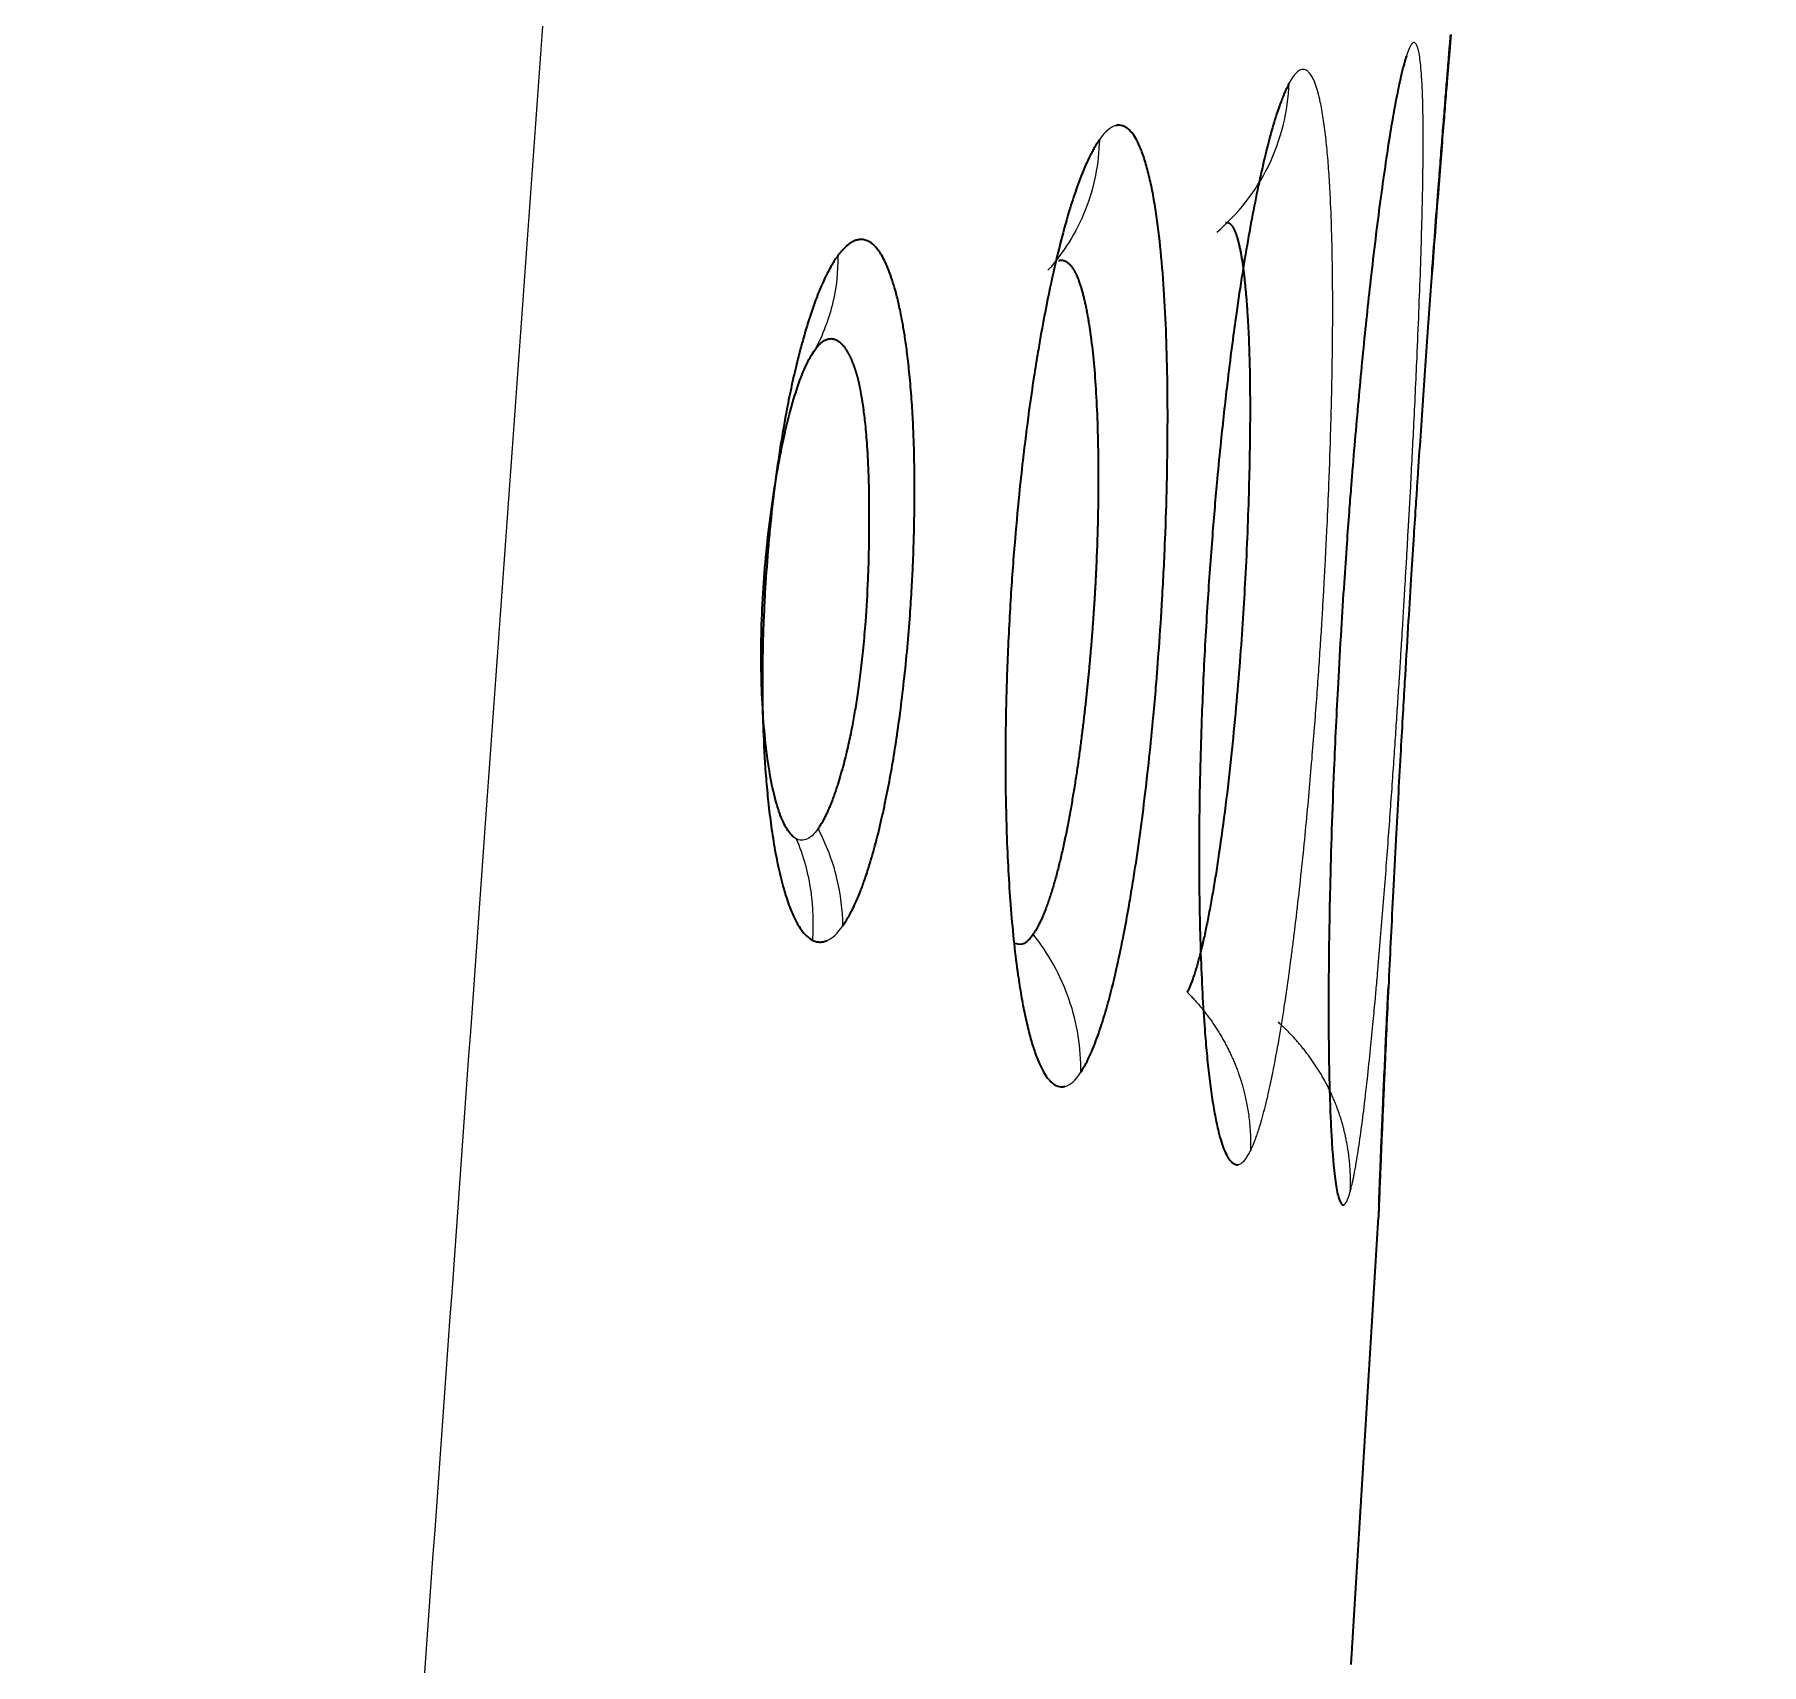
# Model space of a CAD drawing. Header units: inches. Extents: x -1096 to 3103, y -191 to 3207.
# Drawn here: x -28.622 to -24.657, y 1561.396 to 1565.139 of the extents above; entities that cross this region are included whole.
import ezdxf

# ---------------------------------------------------------------- set-up
doc = ezdxf.new("R2010")
doc.units = ezdxf.units.IN

msp = doc.modelspace()

# ---------------------------------------------------------------- linework, layer by layer
at = {"lineweight": 35}
for p, q in [((-25.3702, 1565.1391), (-25.3726, 1565.1097)), ((-25.5989, 1561.3961), (-25.5361, 1562.4231))]:
    msp.add_line(p, q, dxfattribs=at)
at = {"lineweight": 13}
for points, knots in [([(-24.657, 1604.0575), (-24.6612, 1604.0019), (-24.6697, 1603.8898), (-24.6825, 1603.7202), (-24.6954, 1603.5479), (-24.7085, 1603.373), (-24.7217, 1603.1954), (-24.7351, 1603.0151), (-24.7487, 1602.8322), (-24.7624, 1602.6465), (-24.7762, 1602.4583), (-24.8033, 1602.0882), (-24.8495, 1601.4522), (-24.9046, 1600.6884), (-24.9558, 1599.9769), (-24.9972, 1599.4027), (-25.0386, 1598.8284), (-25.08, 1598.2541), (-25.1215, 1597.6798), (-25.2023, 1596.5586), (-25.3127, 1595.03), (-25.4425, 1593.2333), (-25.5422, 1591.8545), (-25.6116, 1590.8938), (-25.6605, 1590.2177), (-25.6991, 1589.6825), (-25.7378, 1589.1445), (-25.7775, 1588.5933), (-25.8181, 1588.029), (-25.8596, 1587.4515), (-25.9021, 1586.8608), (-25.9455, 1586.257), (-25.9898, 1585.64), (-26.035, 1585.0098), (-26.0812, 1584.3665), (-26.1283, 1583.71), (-26.1763, 1583.0403), (-26.2252, 1582.3575), (-26.2751, 1581.6615), (-26.3258, 1580.9523), (-26.3776, 1580.23), (-26.4302, 1579.4945), (-26.4838, 1578.7459), (-26.5383, 1577.9841), (-26.5937, 1577.2091), (-26.7064, 1575.6334), (-26.878, 1573.2344), (-27.1101, 1569.9896), (-27.348, 1566.6641), (-27.5918, 1563.2577), (-27.8414, 1559.7706), (-28.0968, 1556.2027), (-28.3581, 1552.554), (-28.6288, 1548.7766), (-28.9068, 1544.8982), (-29.1902, 1540.9465), (-29.4735, 1536.9971), (-29.7568, 1533.05), (-30.0401, 1529.1052), (-30.3233, 1525.1627), (-30.6065, 1521.2225), (-30.8896, 1517.2847), (-31.1726, 1513.3491), (-31.4555, 1509.4158), (-31.7384, 1505.4849), (-32.0211, 1501.5563), (-32.3037, 1497.6299), (-32.4922, 1495.0131), (-32.5863, 1493.7051)], [0, 0, 0, 0, 0.001515, 0.003053, 0.004616, 0.006203, 0.007814, 0.009449, 0.011108, 0.012791, 0.014499, 0.01623, 0.022857, 0.031796, 0.037001, 0.042205, 0.047411, 0.052616, 0.057822, 0.063029, 0.083104, 0.099391, 0.111888, 0.120596, 0.125515, 0.130273, 0.135149, 0.140145, 0.14526, 0.150494, 0.155847, 0.16132, 0.166912, 0.172623, 0.178453, 0.184403, 0.190472, 0.19666, 0.202967, 0.209394, 0.21594, 0.222605, 0.229389, 0.236293, 0.243316, 0.250458, 0.27913, 0.308534, 0.338669, 0.369537, 0.401135, 0.433466, 0.466528, 0.500322, 0.536151, 0.571959, 0.607745, 0.64351, 0.679254, 0.714977, 0.750679, 0.78636, 0.822019, 0.857658, 0.893275, 0.928871, 0.964446, 1, 1, 1, 1]), ([(-25.601, 1562.4822), (-25.6006, 1562.4836), (-25.5998, 1562.4867), (-25.5985, 1562.4921), (-25.5969, 1562.4987), (-25.5951, 1562.5066), (-25.5931, 1562.5161), (-25.5909, 1562.5274), (-25.5885, 1562.5407), (-25.5841, 1562.5663), (-25.578, 1562.6065), (-25.5699, 1562.6685), (-25.5621, 1562.7359), (-25.5548, 1562.8058), (-25.5486, 1562.8682), (-25.5438, 1562.9202), (-25.5403, 1562.9597), (-25.538, 1562.9852), (-25.5349, 1563.0213), (-25.5305, 1563.073), (-25.5246, 1563.1464), (-25.519, 1563.2186), (-25.5137, 1563.2891), (-25.5087, 1563.3573), (-25.5041, 1563.4227), (-25.4998, 1563.4852), (-25.4958, 1563.5443), (-25.4921, 1563.5999), (-25.4887, 1563.6519), (-25.4857, 1563.7001), (-25.4829, 1563.7445), (-25.4804, 1563.7849), (-25.4782, 1563.8213), (-25.4763, 1563.8537), (-25.4746, 1563.8821), (-25.4732, 1563.9066), (-25.471, 1563.9448), (-25.4673, 1564.0096), (-25.4616, 1564.113), (-25.4546, 1564.248), (-25.4483, 1564.3817), (-25.4433, 1564.5024), (-25.4395, 1564.6023), (-25.4366, 1564.6974), (-25.4348, 1564.777), (-25.4338, 1564.8432), (-25.4335, 1564.8982), (-25.4338, 1564.9497), (-25.4348, 1564.9965), (-25.4365, 1565.0339), (-25.4386, 1565.0627), (-25.4409, 1565.084), (-25.4436, 1565.0998), (-25.4464, 1565.1103), (-25.4491, 1565.1164), (-25.4514, 1565.1195), (-25.4534, 1565.1208), (-25.4545, 1565.1209), (-25.455, 1565.121)], [0, 0, 0, 0, 0.004872, 0.010579, 0.017122, 0.024499, 0.03271, 0.041755, 0.051631, 0.062336, 0.094597, 0.12323, 0.155284, 0.182579, 0.205128, 0.222917, 0.235918, 0.244119, 0.247515, 0.270238, 0.291929, 0.312578, 0.332172, 0.350704, 0.368185, 0.384628, 0.400043, 0.414437, 0.42781, 0.440165, 0.451502, 0.461823, 0.471127, 0.479417, 0.486691, 0.492953, 0.4982, 0.516118, 0.543024, 0.578966, 0.624011, 0.654396, 0.685503, 0.717305, 0.749775, 0.772781, 0.796809, 0.821872, 0.847992, 0.875186, 0.895515, 0.916054, 0.936799, 0.954886, 0.970252, 0.982896, 0.992814, 1, 1, 1, 1]), ([(-25.9074, 1564.6855), (-25.8593, 1564.7262), (-25.7755, 1564.8316), (-25.7437, 1564.9629), (-25.7413, 1565.0272)], [0, 0, 0, 0, 0.495711, 1, 1, 1, 1]), ([(-25.83, 1562.5757), (-25.8292, 1562.5774), (-25.8275, 1562.581), (-25.8247, 1562.5873), (-25.8215, 1562.5952), (-25.8178, 1562.6049), (-25.8136, 1562.6167), (-25.809, 1562.6309), (-25.8013, 1562.6568), (-25.7911, 1562.6963), (-25.7778, 1562.7582), (-25.765, 1562.8274), (-25.7531, 1562.9009), (-25.7438, 1562.9646), (-25.737, 1563.0149), (-25.7326, 1563.0494), (-25.727, 1563.0939), (-25.7199, 1563.1542), (-25.7109, 1563.2373), (-25.7027, 1563.3188), (-25.6954, 1563.3976), (-25.6889, 1563.4731), (-25.6831, 1563.5448), (-25.678, 1563.6122), (-25.6735, 1563.6751), (-25.6696, 1563.7331), (-25.6662, 1563.7862), (-25.6633, 1563.8342), (-25.6609, 1563.8771), (-25.6589, 1563.9149), (-25.6566, 1563.9588), (-25.6535, 1564.0223), (-25.6494, 1564.1182), (-25.645, 1564.2466), (-25.6422, 1564.3736), (-25.6411, 1564.4877), (-25.6414, 1564.5809), (-25.6429, 1564.6699), (-25.6455, 1564.7444), (-25.6488, 1564.8062), (-25.6525, 1564.8573), (-25.6572, 1564.9049), (-25.6629, 1564.948), (-25.669, 1564.9822), (-25.6753, 1565.0083), (-25.6815, 1565.0276), (-25.688, 1565.0417), (-25.6942, 1565.0508), (-25.6997, 1565.0559), (-25.7044, 1565.0584), (-25.7082, 1565.0591), (-25.7105, 1565.0591), (-25.7114, 1565.059)], [0, 0, 0, 0, 0.005677, 0.012431, 0.020264, 0.029172, 0.039157, 0.050215, 0.062343, 0.094666, 0.123243, 0.158827, 0.188477, 0.212202, 0.229972, 0.241753, 0.247536, 0.274585, 0.300234, 0.324459, 0.347244, 0.368595, 0.388537, 0.407085, 0.424248, 0.440028, 0.454426, 0.467443, 0.479082, 0.489344, 0.498229, 0.51496, 0.541471, 0.577807, 0.624039, 0.654254, 0.685303, 0.717162, 0.749801, 0.772926, 0.797012, 0.822074, 0.848133, 0.875207, 0.895532, 0.916068, 0.936809, 0.954801, 0.970119, 0.982761, 0.992723, 1, 1, 1, 1]), ([(-26.177, 1564.8976), (-26.1781, 1564.843), (-26.1998, 1564.7321), (-26.2595, 1564.6372), (-26.2954, 1564.5976)], [0, 0, 0, 0, 0.501379, 1, 1, 1, 1]), ([(-26.7774, 1564.631), (-26.777, 1564.5952), (-26.7851, 1564.5192), (-26.812, 1564.4485), (-26.8305, 1564.4146)], [0, 0, 0, 0, 0.475306, 1, 1, 1, 1]), ([(-26.8228, 1563.3156), (-26.8321, 1563.3021), (-26.8414, 1563.2939), (-26.8598, 1563.2871), (-26.8688, 1563.2887), (-26.8774, 1563.2952)], [0, 0, 0, 0, 0.5, 0.5, 1, 1, 1, 1]), ([(-26.8353, 1563.0589), (-26.8323, 1563.0962), (-26.8347, 1563.1765), (-26.8562, 1563.2538), (-26.8721, 1563.2916)], [0, 0, 0, 0, 0.47368, 1, 1, 1, 1]), ([(-26.7658, 1563.0924), (-26.7661, 1563.1284), (-26.7756, 1563.2054), (-26.8038, 1563.2794), (-26.8228, 1563.3156)], [0, 0, 0, 0, 0.477106, 1, 1, 1, 1]), ([(-26.2197, 1562.7559), (-26.2187, 1562.811), (-26.2276, 1562.8683), (-26.2652, 1562.9772), (-26.2939, 1563.0286), (-26.3291, 1563.0729)], [0, 0, 0, 0, 0.5, 0.5, 1, 1, 1, 1]), ([(-25.9753, 1562.94), (-25.9727, 1562.9374), (-25.9675, 1562.9322), (-25.96, 1562.924), (-25.9526, 1562.9157), (-25.9454, 1562.9072), (-25.9383, 1562.8986), (-25.9314, 1562.8897), (-25.9247, 1562.8807), (-25.9182, 1562.8715), (-25.9118, 1562.8621), (-25.9057, 1562.8526), (-25.8998, 1562.843), (-25.894, 1562.8332), (-25.8885, 1562.8233), (-25.8832, 1562.8132), (-25.8781, 1562.8031), (-25.8733, 1562.7928), (-25.8687, 1562.7824), (-25.8657, 1562.7752), (-25.8639, 1562.7706), (-25.863, 1562.7684), (-25.8617, 1562.7649), (-25.8599, 1562.7601), (-25.8577, 1562.754), (-25.8551, 1562.7465), (-25.8522, 1562.7378), (-25.8492, 1562.7276), (-25.846, 1562.7161), (-25.8427, 1562.7032), (-25.8396, 1562.6889), (-25.8366, 1562.6732), (-25.834, 1562.6562), (-25.8319, 1562.6379), (-25.8304, 1562.6182), (-25.8296, 1562.5973), (-25.8299, 1562.583), (-25.83, 1562.5757)], [0, 0, 0, 0, 0.027027, 0.054183, 0.081461, 0.108851, 0.136345, 0.163934, 0.191611, 0.219367, 0.247193, 0.275082, 0.303025, 0.331014, 0.359043, 0.387104, 0.41519, 0.443295, 0.471413, 0.499539, 0.501999, 0.507874, 0.517164, 0.52987, 0.54599, 0.565524, 0.588466, 0.61481, 0.644546, 0.677654, 0.71411, 0.753878, 0.796907, 0.843131, 0.892464, 0.944798, 1, 1, 1, 1]), ([(-25.601, 1562.4822), (-25.6009, 1562.4857), (-25.6006, 1562.4927), (-25.6004, 1562.5033), (-25.6005, 1562.514), (-25.6009, 1562.5246), (-25.6014, 1562.5354), (-25.6023, 1562.5461), (-25.6033, 1562.5569), (-25.6046, 1562.5676), (-25.6062, 1562.5784), (-25.6079, 1562.5892), (-25.61, 1562.5999), (-25.6122, 1562.6106), (-25.6147, 1562.6213), (-25.6175, 1562.632), (-25.6205, 1562.6426), (-25.6237, 1562.6531), (-25.6272, 1562.6636), (-25.631, 1562.674), (-25.6349, 1562.6843), (-25.6392, 1562.6946), (-25.6436, 1562.7047), (-25.6483, 1562.7148), (-25.6533, 1562.7247), (-25.6584, 1562.7345), (-25.6638, 1562.7442), (-25.6694, 1562.7537), (-25.6752, 1562.7632), (-25.6812, 1562.7724), (-25.6874, 1562.7816), (-25.6938, 1562.7906), (-25.7003, 1562.7994), (-25.7071, 1562.8081), (-25.714, 1562.8166), (-25.721, 1562.8249), (-25.7282, 1562.8331), (-25.7356, 1562.8411), (-25.7431, 1562.8489), (-25.7508, 1562.8565), (-25.7586, 1562.8639), (-25.7639, 1562.8686), (-25.7665, 1562.871)], [0, 0, 0, 0, 0.024309, 0.048737, 0.073277, 0.097921, 0.122662, 0.147492, 0.172405, 0.197393, 0.222448, 0.247563, 0.272731, 0.297944, 0.323197, 0.348483, 0.373794, 0.399127, 0.424474, 0.449831, 0.475193, 0.500556, 0.525915, 0.551268, 0.576611, 0.601938, 0.627244, 0.652524, 0.677773, 0.702983, 0.728149, 0.753263, 0.778319, 0.80331, 0.828228, 0.853067, 0.877817, 0.902473, 0.927027, 0.951471, 0.975797, 1, 1, 1, 1])]:
    msp.add_open_spline(points, degree=3, knots=knots, dxfattribs=at)
at = {"lineweight": 35}
for points, knots in [([(-25.3726, 1565.1097), (-25.3727, 1565.1081), (-25.373, 1565.1046), (-25.3735, 1565.0984), (-25.3741, 1565.0906), (-25.375, 1565.0809), (-25.3759, 1565.0689), (-25.3772, 1565.0543), (-25.3794, 1565.0277), (-25.3827, 1564.9868), (-25.3876, 1564.9255), (-25.3932, 1564.8559), (-25.3994, 1564.7759), (-25.4062, 1564.6879), (-25.4129, 1564.5984), (-25.4195, 1564.5097), (-25.4257, 1564.4235), (-25.432, 1564.334), (-25.4384, 1564.2418), (-25.4436, 1564.1662), (-25.4478, 1564.103), (-25.4515, 1564.0472), (-25.4563, 1563.9735), (-25.4621, 1563.8819), (-25.4689, 1563.7724), (-25.4751, 1563.6698), (-25.4806, 1563.5758), (-25.4855, 1563.4912), (-25.4909, 1563.3939), (-25.4967, 1563.2852), (-25.5044, 1563.1368), (-25.5133, 1562.957), (-25.52, 1562.8099), (-25.5243, 1562.7137), (-25.5267, 1562.6566), (-25.529, 1562.6033), (-25.531, 1562.5547), (-25.5326, 1562.5159), (-25.5338, 1562.4859), (-25.5347, 1562.4635), (-25.5354, 1562.4468), (-25.5358, 1562.4355), (-25.5361, 1562.4288), (-25.5362, 1562.4252), (-25.5363, 1562.4236), (-25.5363, 1562.4232), (-25.5363, 1562.4231)], [0, 0, 0, 0, 0.005478, 0.012088, 0.019828, 0.028697, 0.038694, 0.049815, 0.062055, 0.094135, 0.122732, 0.153805, 0.184826, 0.215793, 0.246708, 0.271782, 0.296802, 0.321784, 0.346734, 0.371652, 0.381642, 0.396023, 0.414791, 0.437934, 0.465436, 0.497272, 0.515227, 0.536784, 0.561953, 0.590755, 0.623221, 0.684062, 0.749062, 0.772183, 0.796327, 0.821486, 0.847648, 0.874792, 0.895106, 0.915702, 0.936587, 0.954439, 0.969705, 0.982388, 0.992487, 1, 1, 1, 1]), ([(-25.4133, 1564.5924), (-25.4131, 1564.5957), (-25.4103, 1564.6326), (-25.4051, 1564.7012), (-25.3988, 1564.7826), (-25.3935, 1564.8505), (-25.3891, 1564.907), (-25.3848, 1564.9599), (-25.381, 1565.0083), (-25.3778, 1565.047), (-25.3754, 1565.0769), (-25.3736, 1565.0991), (-25.3722, 1565.1157), (-25.3712, 1565.1269), (-25.3707, 1565.1336), (-25.3704, 1565.1371), (-25.3702, 1565.1387), (-25.3702, 1565.139), (-25.3702, 1565.1391)], [0, 0, 0, 0, 0.009648, 0.109729, 0.211715, 0.284115, 0.359772, 0.438728, 0.521049, 0.606793, 0.670847, 0.735553, 0.800894, 0.857989, 0.906456, 0.946289, 0.977476, 1, 1, 1, 1]), ([(-25.4721, 1565.0902), (-25.4726, 1565.0886), (-25.4737, 1565.085), (-25.4755, 1565.0788), (-25.4777, 1565.0709), (-25.4803, 1565.0611), (-25.4833, 1565.049), (-25.4866, 1565.0344), (-25.4924, 1565.0078), (-25.5003, 1564.967), (-25.5106, 1564.906), (-25.5212, 1564.837), (-25.5322, 1564.7577), (-25.5434, 1564.6706), (-25.5537, 1564.5821), (-25.5633, 1564.4945), (-25.572, 1564.4094), (-25.5804, 1564.3212), (-25.5886, 1564.2303), (-25.5949, 1564.1556), (-25.5999, 1564.0929), (-25.6042, 1564.0375), (-25.6095, 1563.9649), (-25.6157, 1563.8749), (-25.6225, 1563.7677), (-25.6307, 1563.6236), (-25.6404, 1563.4206), (-25.6466, 1563.2289), (-25.6496, 1563.0751), (-25.6508, 1562.9752), (-25.651, 1562.879), (-25.6503, 1562.798), (-25.649, 1562.7307), (-25.6473, 1562.675), (-25.6451, 1562.6233), (-25.6422, 1562.5764), (-25.6391, 1562.539), (-25.6359, 1562.5101), (-25.6326, 1562.4887), (-25.6292, 1562.4728), (-25.626, 1562.4623), (-25.6231, 1562.4561), (-25.6206, 1562.4529), (-25.6185, 1562.4516), (-25.6173, 1562.4514), (-25.6168, 1562.4513)], [0, 0, 0, 0, 0.005489, 0.012106, 0.019849, 0.028718, 0.03871, 0.049822, 0.062049, 0.094134, 0.122722, 0.153793, 0.184814, 0.215782, 0.246701, 0.271782, 0.296807, 0.321791, 0.346741, 0.371656, 0.38183, 0.396322, 0.415129, 0.438238, 0.465633, 0.497291, 0.548689, 0.623092, 0.653058, 0.684038, 0.716037, 0.749085, 0.772414, 0.796664, 0.821824, 0.847885, 0.874825, 0.895221, 0.915812, 0.936601, 0.954502, 0.969791, 0.982471, 0.992541, 1, 1, 1, 1]), ([(-25.7413, 1565.0272), (-25.7421, 1565.0256), (-25.744, 1565.0221), (-25.747, 1565.0159), (-25.7505, 1565.0082), (-25.7546, 1564.9986), (-25.7592, 1564.9869), (-25.7644, 1564.9727), (-25.7731, 1564.9469), (-25.7848, 1564.9076), (-25.7995, 1564.8491), (-25.8141, 1564.7831), (-25.829, 1564.7075), (-25.8435, 1564.6245), (-25.8551, 1564.5502), (-25.8648, 1564.4826), (-25.8737, 1564.417), (-25.8854, 1564.3233), (-25.8966, 1564.2212), (-25.908, 1564.1052), (-25.9185, 1563.982), (-25.9296, 1563.8279), (-25.9372, 1563.6898), (-25.9422, 1563.5699), (-25.9455, 1563.4674), (-25.9479, 1563.346), (-25.9485, 1563.1934), (-25.9452, 1563.0201), (-25.938, 1562.8857), (-25.9305, 1562.798), (-25.925, 1562.7462), (-25.9187, 1562.6984), (-25.9115, 1562.6554), (-25.9041, 1562.6212), (-25.8969, 1562.5949), (-25.8899, 1562.5756), (-25.8829, 1562.5614), (-25.8764, 1562.5522), (-25.8707, 1562.547), (-25.8658, 1562.5446), (-25.8619, 1562.5437), (-25.8596, 1562.5438), (-25.8587, 1562.5438)], [0, 0, 0, 0, 0.005516, 0.01215, 0.0199, 0.028767, 0.038748, 0.049839, 0.062036, 0.094143, 0.122701, 0.153762, 0.184779, 0.215748, 0.246673, 0.261603, 0.282411, 0.309111, 0.347406, 0.37165, 0.407578, 0.449462, 0.497236, 0.519574, 0.547992, 0.582517, 0.623199, 0.683878, 0.749073, 0.772572, 0.796908, 0.82207, 0.848049, 0.874824, 0.895222, 0.915813, 0.936602, 0.954405, 0.969645, 0.982324, 0.992443, 1, 1, 1, 1]), ([(-26.2197, 1562.7559), (-26.2187, 1562.7574), (-26.2165, 1562.7609), (-26.2129, 1562.767), (-26.2087, 1562.7744), (-26.204, 1562.7835), (-26.1988, 1562.7945), (-26.193, 1562.8076), (-26.1833, 1562.8315), (-26.1707, 1562.8677), (-26.1536, 1562.9264), (-26.137, 1562.994), (-26.1218, 1563.0675), (-26.1105, 1563.1285), (-26.103, 1563.1732), (-26.0947, 1563.2249), (-26.0848, 1563.2917), (-26.073, 1563.3829), (-26.0623, 1563.4776), (-26.0537, 1563.5639), (-26.0462, 1563.6481), (-26.0393, 1563.7375), (-26.0319, 1563.8511), (-26.0257, 1563.9774), (-26.02, 1564.1556), (-26.0195, 1564.3236), (-26.0241, 1564.4768), (-26.0302, 1564.582), (-26.0378, 1564.663), (-26.0456, 1564.7233), (-26.0526, 1564.7669), (-26.0608, 1564.8071), (-26.0701, 1564.8431), (-26.0796, 1564.8715), (-26.089, 1564.8929), (-26.098, 1564.9084), (-26.1071, 1564.9194), (-26.1156, 1564.9261), (-26.1231, 1564.9296), (-26.1295, 1564.9308), (-26.1346, 1564.9308), (-26.1376, 1564.9303), (-26.1389, 1564.9301)], [0, 0, 0, 0, 0.00574, 0.012539, 0.020395, 0.029309, 0.039278, 0.0503, 0.062374, 0.094808, 0.123301, 0.163195, 0.195598, 0.220506, 0.237864, 0.247638, 0.279014, 0.310359, 0.341623, 0.372778, 0.393309, 0.421103, 0.456142, 0.498405, 0.538106, 0.624054, 0.66412, 0.706058, 0.749801, 0.773059, 0.797214, 0.822278, 0.848274, 0.875218, 0.895535, 0.916069, 0.936814, 0.954645, 0.96988, 0.982521, 0.992562, 1, 1, 1, 1]), ([(-26.177, 1564.8976), (-26.178, 1564.896), (-26.1803, 1564.8927), (-26.184, 1564.8868), (-26.1884, 1564.8795), (-26.1933, 1564.8705), (-26.199, 1564.8596), (-26.2052, 1564.8465), (-26.2157, 1564.8228), (-26.2295, 1564.7868), (-26.2486, 1564.7277), (-26.269, 1564.6531), (-26.2908, 1564.5582), (-26.3069, 1564.4751), (-26.3189, 1564.4057), (-26.3282, 1564.3474), (-26.3402, 1564.2649), (-26.3515, 1564.1743), (-26.3627, 1564.0713), (-26.3727, 1563.9611), (-26.3824, 1563.8255), (-26.3881, 1563.706), (-26.3913, 1563.603), (-26.3928, 1563.5145), (-26.3927, 1563.4074), (-26.3895, 1563.2735), (-26.381, 1563.1225), (-26.3684, 1563.0066), (-26.3565, 1562.9311), (-26.3481, 1562.8869), (-26.3387, 1562.8465), (-26.3283, 1562.8106), (-26.318, 1562.7823), (-26.3079, 1562.7608), (-26.2983, 1562.7452), (-26.2889, 1562.7342), (-26.2801, 1562.7274), (-26.2726, 1562.7239), (-26.2661, 1562.7226), (-26.2609, 1562.7226), (-26.2579, 1562.7231), (-26.2565, 1562.7233)], [0, 0, 0, 0, 0.005554, 0.012212, 0.019972, 0.028835, 0.038798, 0.049857, 0.062009, 0.094144, 0.122654, 0.164029, 0.205336, 0.246577, 0.261309, 0.282117, 0.309016, 0.346447, 0.371562, 0.40803, 0.449921, 0.49717, 0.518469, 0.546547, 0.581427, 0.623161, 0.683442, 0.749063, 0.772788, 0.797238, 0.822404, 0.848274, 0.87483, 0.895236, 0.915826, 0.936607, 0.954255, 0.969416, 0.982094, 0.992289, 1, 1, 1, 1]), ([(-25.8873, 1564.7075), (-25.8868, 1564.7076), (-25.8857, 1564.7078), (-25.8842, 1564.7078), (-25.8826, 1564.7076), (-25.8811, 1564.7071), (-25.8796, 1564.7064), (-25.8781, 1564.7055), (-25.8767, 1564.7044), (-25.8752, 1564.703), (-25.8738, 1564.7014), (-25.8725, 1564.6996), (-25.8711, 1564.6976), (-25.8698, 1564.6954), (-25.8685, 1564.693), (-25.8673, 1564.6904), (-25.866, 1564.6876), (-25.8648, 1564.6847), (-25.8636, 1564.6815), (-25.8624, 1564.6782), (-25.8613, 1564.6747), (-25.8602, 1564.671), (-25.8591, 1564.6672), (-25.858, 1564.6632), (-25.857, 1564.659), (-25.856, 1564.6547), (-25.855, 1564.6503), (-25.854, 1564.6457), (-25.8531, 1564.6409), (-25.8521, 1564.636), (-25.8512, 1564.631), (-25.8504, 1564.6259), (-25.8495, 1564.6206), (-25.8487, 1564.6152), (-25.8479, 1564.6097), (-25.8471, 1564.604), (-25.8463, 1564.5982), (-25.8456, 1564.5924), (-25.8448, 1564.5864), (-25.8441, 1564.5803), (-25.8435, 1564.5741), (-25.8428, 1564.5678), (-25.8422, 1564.5614), (-25.8416, 1564.555), (-25.841, 1564.5484), (-25.8404, 1564.5418), (-25.8398, 1564.5351), (-25.8393, 1564.5283), (-25.8388, 1564.5214), (-25.8382, 1564.5145), (-25.8378, 1564.5075), (-25.8373, 1564.5004), (-25.8368, 1564.4933), (-25.8364, 1564.4861), (-25.835, 1564.4627), (-25.833, 1564.4195), (-25.8314, 1564.3515), (-25.8309, 1564.2749), (-25.8316, 1564.1898), (-25.8336, 1564.0966), (-25.8371, 1563.9959), (-25.8417, 1563.8957), (-25.8475, 1563.7963), (-25.8546, 1563.697), (-25.8635, 1563.5906), (-25.8744, 1563.479), (-25.8874, 1563.3653), (-25.8983, 1563.2853), (-25.9058, 1563.2359), (-25.9091, 1563.2142), (-25.9125, 1563.1932), (-25.916, 1563.1728), (-25.9194, 1563.1531), (-25.9229, 1563.1341), (-25.9263, 1563.1157), (-25.9298, 1563.098), (-25.9333, 1563.0811), (-25.9368, 1563.0648), (-25.9403, 1563.0494), (-25.9438, 1563.0347), (-25.9474, 1563.0207), (-25.9509, 1563.0076), (-25.9544, 1562.9953), (-25.9579, 1562.9838), (-25.9614, 1562.9732), (-25.9649, 1562.9635), (-25.9684, 1562.9547), (-25.9718, 1562.9468), (-25.9741, 1562.9423), (-25.9753, 1562.94)], [0, 0, 0, 0, 0.005645, 0.011258, 0.016839, 0.022387, 0.027904, 0.033389, 0.038844, 0.044268, 0.049661, 0.055023, 0.060356, 0.065659, 0.070932, 0.076175, 0.081388, 0.086572, 0.091726, 0.09685, 0.101945, 0.10701, 0.112045, 0.11705, 0.122026, 0.126972, 0.131888, 0.136774, 0.141631, 0.146459, 0.151256, 0.156025, 0.160764, 0.165474, 0.170154, 0.174805, 0.179427, 0.18402, 0.188585, 0.19312, 0.197627, 0.202105, 0.206555, 0.210977, 0.21537, 0.219735, 0.224072, 0.228381, 0.232662, 0.236915, 0.241139, 0.245336, 0.249505, 0.253646, 0.257758, 0.289699, 0.323212, 0.358274, 0.394852, 0.432909, 0.472422, 0.513416, 0.547827, 0.585533, 0.626524, 0.67085, 0.718576, 0.769541, 0.780461, 0.791381, 0.802299, 0.813213, 0.824125, 0.835038, 0.845953, 0.856873, 0.8678, 0.878734, 0.889679, 0.900636, 0.911606, 0.922593, 0.933597, 0.944622, 0.955665, 0.966726, 0.977802, 0.988894, 1, 1, 1, 1]), ([(-26.7658, 1563.0924), (-26.7644, 1563.0945), (-26.7613, 1563.0992), (-26.7561, 1563.1076), (-26.7498, 1563.1185), (-26.7426, 1563.1325), (-26.7344, 1563.1501), (-26.7253, 1563.1721), (-26.7154, 1563.199), (-26.7035, 1563.2353), (-26.6904, 1563.2814), (-26.6769, 1563.3367), (-26.6647, 1563.394), (-26.6537, 1563.453), (-26.6435, 1563.5152), (-26.634, 1563.5824), (-26.6252, 1563.6552), (-26.6176, 1563.7303), (-26.6118, 1563.8021), (-26.6077, 1563.8653), (-26.605, 1563.918), (-26.6034, 1563.9602), (-26.6025, 1563.992), (-26.6021, 1564.0136), (-26.6018, 1564.0319), (-26.6015, 1564.0506), (-26.6013, 1564.0733), (-26.6012, 1564.0966), (-26.6013, 1564.1206), (-26.6016, 1564.1453), (-26.602, 1564.1704), (-26.6027, 1564.196), (-26.6037, 1564.2221), (-26.6048, 1564.2484), (-26.6063, 1564.2751), (-26.6087, 1564.3125), (-26.6125, 1564.3569), (-26.6177, 1564.4041), (-26.623, 1564.4425), (-26.628, 1564.473), (-26.6324, 1564.4965), (-26.6374, 1564.52), (-26.6433, 1564.5445), (-26.6507, 1564.5702), (-26.6584, 1564.5927), (-26.6662, 1564.6119), (-26.6742, 1564.6281), (-26.6835, 1564.6431), (-26.6952, 1564.6571), (-26.7077, 1564.6655), (-26.7191, 1564.6684), (-26.7275, 1564.6685), (-26.7346, 1564.6671), (-26.7389, 1564.6655), (-26.7408, 1564.6648)], [0, 0, 0, 0, 0.008312, 0.018718, 0.031215, 0.045793, 0.062447, 0.081166, 0.101965, 0.12488, 0.158032, 0.189933, 0.220552, 0.249847, 0.279081, 0.309902, 0.342245, 0.37604, 0.40723, 0.433936, 0.456243, 0.474204, 0.487831, 0.49712, 0.502069, 0.511588, 0.521488, 0.53177, 0.542435, 0.553485, 0.564918, 0.576737, 0.588939, 0.601522, 0.614485, 0.627837, 0.657455, 0.683638, 0.706353, 0.725554, 0.7412, 0.75326, 0.775273, 0.796753, 0.817681, 0.838042, 0.857822, 0.877012, 0.903556, 0.937505, 0.957454, 0.974506, 0.988684, 1, 1, 1, 1]), ([(-26.7774, 1564.631), (-26.7788, 1564.6289), (-26.7823, 1564.624), (-26.7883, 1564.6149), (-26.7958, 1564.6021), (-26.8048, 1564.5849), (-26.8154, 1564.5621), (-26.8272, 1564.5328), (-26.8412, 1564.4936), (-26.856, 1564.445), (-26.8706, 1564.3896), (-26.8833, 1564.3346), (-26.8961, 1564.2714), (-26.9094, 1564.1959), (-26.9226, 1564.1035), (-26.9319, 1564.0212), (-26.9394, 1563.9378), (-26.9442, 1563.8698), (-26.9476, 1563.8023), (-26.9493, 1563.7528), (-26.9502, 1563.7099), (-26.9507, 1563.6633), (-26.9506, 1563.6035), (-26.9483, 1563.5219), (-26.9436, 1563.4436), (-26.9372, 1563.3747), (-26.9305, 1563.3192), (-26.9217, 1563.2639), (-26.9128, 1563.2205), (-26.9036, 1563.1839), (-26.8938, 1563.1506), (-26.8797, 1563.1137), (-26.8642, 1563.0855), (-26.8481, 1563.0667), (-26.8351, 1563.0582), (-26.8235, 1563.0551), (-26.8149, 1563.055), (-26.8078, 1563.0564), (-26.8035, 1563.0579), (-26.8017, 1563.0586)], [0, 0, 0, 0, 0.00838, 0.019828, 0.034311, 0.051779, 0.07223, 0.095696, 0.122213, 0.156817, 0.188919, 0.218495, 0.245511, 0.285003, 0.326851, 0.370915, 0.392493, 0.433838, 0.457227, 0.478268, 0.49699, 0.512576, 0.538783, 0.575717, 0.623427, 0.651319, 0.681697, 0.714579, 0.749997, 0.768411, 0.795415, 0.831012, 0.875167, 0.903589, 0.936491, 0.95725, 0.97475, 0.989001, 1, 1, 1, 1]), ([(-26.7408, 1564.6648), (-26.7418, 1564.6643), (-26.7439, 1564.6632), (-26.7471, 1564.6614), (-26.7502, 1564.6593), (-26.7533, 1564.657), (-26.7564, 1564.6545), (-26.7594, 1564.6517), (-26.7625, 1564.6488), (-26.7655, 1564.6456), (-26.7685, 1564.6422), (-26.7715, 1564.6387), (-26.7744, 1564.635), (-26.7764, 1564.6323), (-26.7774, 1564.631)], [0, 0, 0, 0, 0.087726, 0.174597, 0.26064, 0.345882, 0.430348, 0.514063, 0.597044, 0.679271, 0.760709, 0.841329, 0.921101, 1, 1, 1, 1]), ([(-26.2707, 1564.6198), (-26.2699, 1564.62), (-26.2685, 1564.6204), (-26.2663, 1564.6208), (-26.2642, 1564.6209), (-26.2621, 1564.6209), (-26.26, 1564.6205), (-26.258, 1564.62), (-26.256, 1564.6193), (-26.254, 1564.6183), (-26.252, 1564.6172), (-26.2501, 1564.6159), (-26.2483, 1564.6143), (-26.2464, 1564.6126), (-26.2446, 1564.6107), (-26.2428, 1564.6087), (-26.241, 1564.6064), (-26.2393, 1564.604), (-26.2376, 1564.6015), (-26.236, 1564.5988), (-26.2343, 1564.5959), (-26.2327, 1564.5929), (-26.2312, 1564.5897), (-26.2296, 1564.5864), (-26.2281, 1564.583), (-26.2266, 1564.5794), (-26.2252, 1564.5757), (-26.2238, 1564.5719), (-26.2224, 1564.568), (-26.221, 1564.5639), (-26.2197, 1564.5598), (-26.2184, 1564.5555), (-26.2171, 1564.5512), (-26.2159, 1564.5467), (-26.2146, 1564.5422), (-26.2135, 1564.5375), (-26.2123, 1564.5328), (-26.2112, 1564.528), (-26.21, 1564.5231), (-26.209, 1564.5181), (-26.2079, 1564.5131), (-26.2069, 1564.508), (-26.2059, 1564.5028), (-26.2049, 1564.4976), (-26.2039, 1564.4923), (-26.203, 1564.487), (-26.2021, 1564.4816), (-26.2012, 1564.4762), (-26.2004, 1564.4707), (-26.1995, 1564.4652), (-26.1987, 1564.4597), (-26.1979, 1564.4541), (-26.1971, 1564.4485), (-26.1964, 1564.4429), (-26.1934, 1564.4203), (-26.1888, 1564.377), (-26.1839, 1564.3066), (-26.1806, 1564.2269), (-26.1792, 1564.1385), (-26.1799, 1564.0421), (-26.182, 1563.9719), (-26.1836, 1563.9322), (-26.1839, 1563.9245), (-26.1843, 1563.9165), (-26.1846, 1563.9082), (-26.1851, 1563.8996), (-26.1855, 1563.8907), (-26.186, 1563.8814), (-26.1865, 1563.8719), (-26.1871, 1563.862), (-26.1877, 1563.8518), (-26.1883, 1563.8413), (-26.189, 1563.8305), (-26.1897, 1563.8194), (-26.1905, 1563.808), (-26.1913, 1563.7963), (-26.1922, 1563.7843), (-26.1931, 1563.772), (-26.1941, 1563.7594), (-26.1951, 1563.7465), (-26.1962, 1563.7334), (-26.1974, 1563.7199), (-26.1986, 1563.7062), (-26.1998, 1563.6923), (-26.2011, 1563.6781), (-26.2025, 1563.6636), (-26.204, 1563.6489), (-26.2055, 1563.6339), (-26.2071, 1563.6187), (-26.2087, 1563.6034), (-26.2105, 1563.5878), (-26.2123, 1563.572), (-26.2142, 1563.556), (-26.2162, 1563.5399), (-26.2182, 1563.5236), (-26.2203, 1563.5072), (-26.2226, 1563.4906), (-26.2249, 1563.474), (-26.2272, 1563.4573), (-26.2297, 1563.4406), (-26.2323, 1563.4238), (-26.2349, 1563.4071), (-26.2377, 1563.3903), (-26.2405, 1563.3737), (-26.2434, 1563.3571), (-26.2464, 1563.3406), (-26.2495, 1563.3242), (-26.2527, 1563.3081), (-26.256, 1563.2921), (-26.2594, 1563.2763), (-26.2628, 1563.2608), (-26.2664, 1563.2455), (-26.27, 1563.2306), (-26.2737, 1563.216), (-26.2775, 1563.2018), (-26.2814, 1563.1879), (-26.2853, 1563.1745), (-26.2894, 1563.1616), (-26.2935, 1563.1492), (-26.2977, 1563.1373), (-26.302, 1563.1259), (-26.3063, 1563.1153), (-26.3108, 1563.1052), (-26.3153, 1563.0959), (-26.3198, 1563.0873), (-26.3244, 1563.0795), (-26.3275, 1563.0751), (-26.3291, 1563.0729)], [0, 0, 0, 0, 0.005865, 0.011687, 0.017466, 0.023202, 0.028896, 0.034548, 0.040159, 0.045728, 0.051256, 0.056744, 0.062191, 0.067598, 0.072964, 0.078291, 0.083577, 0.088824, 0.09403, 0.099197, 0.104323, 0.109409, 0.114456, 0.119462, 0.124428, 0.129354, 0.13424, 0.139087, 0.143893, 0.14866, 0.153387, 0.158074, 0.162721, 0.167329, 0.171897, 0.176426, 0.180915, 0.185365, 0.189776, 0.194148, 0.198481, 0.202775, 0.20703, 0.211247, 0.215425, 0.219564, 0.223665, 0.227727, 0.231751, 0.235736, 0.239683, 0.243591, 0.247461, 0.251293, 0.255086, 0.293166, 0.332769, 0.373855, 0.41637, 0.460265, 0.505542, 0.508741, 0.512072, 0.515536, 0.519132, 0.522861, 0.526723, 0.530717, 0.534844, 0.539104, 0.543496, 0.548021, 0.552678, 0.557469, 0.562392, 0.567448, 0.572636, 0.577957, 0.583411, 0.588998, 0.594717, 0.600568, 0.606552, 0.612669, 0.618919, 0.625302, 0.631818, 0.638469, 0.645255, 0.652176, 0.659233, 0.666427, 0.673758, 0.681227, 0.688832, 0.696573, 0.70445, 0.71246, 0.720603, 0.728878, 0.737285, 0.745822, 0.754488, 0.763283, 0.772204, 0.781251, 0.790421, 0.799713, 0.809123, 0.818654, 0.828304, 0.838077, 0.847971, 0.857989, 0.868132, 0.8784, 0.888796, 0.899319, 0.909973, 0.920758, 0.931677, 0.942732, 0.953922, 0.965245, 0.9767, 0.988285, 1, 1, 1, 1]), ([(-26.8305, 1564.4146), (-26.8265, 1564.42), (-26.8226, 1564.4246), (-26.8148, 1564.4321), (-26.811, 1564.4349), (-26.8072, 1564.4369)], [0, 0, 0, 0, 0.5, 0.5, 1, 1, 1, 1]), ([(-26.8072, 1564.4369), (-26.8064, 1564.4373), (-26.8048, 1564.4381), (-26.8024, 1564.439), (-26.8, 1564.4398), (-26.7977, 1564.4403), (-26.7955, 1564.4406), (-26.7933, 1564.4407), (-26.7911, 1564.4407), (-26.789, 1564.4404), (-26.7869, 1564.44), (-26.7849, 1564.4394), (-26.7829, 1564.4387), (-26.781, 1564.4378), (-26.7791, 1564.4368), (-26.7772, 1564.4357), (-26.7754, 1564.4344), (-26.7736, 1564.4331), (-26.7719, 1564.4316), (-26.7702, 1564.43), (-26.7686, 1564.4284), (-26.767, 1564.4266), (-26.7654, 1564.4248), (-26.7639, 1564.4229), (-26.7624, 1564.4209), (-26.7609, 1564.4189), (-26.7595, 1564.4168), (-26.7581, 1564.4147), (-26.7568, 1564.4126), (-26.7555, 1564.4104), (-26.7543, 1564.4081), (-26.753, 1564.4059), (-26.7518, 1564.4036), (-26.7507, 1564.4013), (-26.7496, 1564.399), (-26.7485, 1564.3967), (-26.7474, 1564.3944), (-26.7464, 1564.3921), (-26.7454, 1564.3898), (-26.7445, 1564.3875), (-26.7436, 1564.3852), (-26.7427, 1564.3829), (-26.7418, 1564.3807), (-26.741, 1564.3784), (-26.7402, 1564.3762), (-26.7394, 1564.3741), (-26.7387, 1564.3719), (-26.738, 1564.3698), (-26.7373, 1564.3678), (-26.7367, 1564.3658), (-26.7361, 1564.3638), (-26.7355, 1564.3619), (-26.7349, 1564.36), (-26.7343, 1564.3582), (-26.7338, 1564.3564), (-26.7333, 1564.3547), (-26.7329, 1564.353), (-26.7324, 1564.3514), (-26.732, 1564.3499), (-26.7316, 1564.3484), (-26.7313, 1564.347), (-26.7309, 1564.3457), (-26.7306, 1564.3444), (-26.7303, 1564.3433), (-26.73, 1564.3421), (-26.7298, 1564.3411), (-26.7295, 1564.3401), (-26.7286, 1564.3359), (-26.7265, 1564.3259), (-26.7231, 1564.3072), (-26.7189, 1564.2797), (-26.7144, 1564.2419), (-26.7101, 1564.1907), (-26.7071, 1564.1296), (-26.7058, 1564.065), (-26.7059, 1564.0085), (-26.7065, 1563.9505), (-26.7086, 1563.8794), (-26.713, 1563.8027), (-26.719, 1563.7323), (-26.7249, 1563.6781), (-26.7312, 1563.6302), (-26.7378, 1563.5879), (-26.7451, 1563.5476), (-26.7537, 1563.5062), (-26.7643, 1563.4623), (-26.7735, 1563.4301), (-26.7803, 1563.4089), (-26.784, 1563.3978), (-26.7878, 1563.387), (-26.7918, 1563.3765), (-26.7959, 1563.3663), (-26.8001, 1563.3565), (-26.8044, 1563.3471), (-26.8088, 1563.3383), (-26.8134, 1563.33), (-26.8181, 1563.3223), (-26.8213, 1563.3178), (-26.8228, 1563.3156)], [0, 0, 0, 0, 0.006402, 0.012718, 0.018948, 0.025094, 0.031155, 0.037133, 0.043028, 0.04884, 0.054569, 0.060216, 0.065781, 0.071264, 0.076665, 0.081984, 0.08722, 0.092375, 0.097449, 0.10244, 0.107349, 0.112176, 0.116921, 0.121583, 0.126163, 0.13066, 0.135075, 0.139407, 0.143656, 0.147821, 0.151904, 0.155903, 0.159818, 0.16365, 0.167397, 0.171061, 0.174641, 0.178137, 0.181548, 0.184875, 0.188117, 0.191275, 0.194348, 0.197337, 0.20024, 0.203059, 0.205792, 0.208441, 0.211005, 0.213483, 0.215876, 0.218184, 0.220407, 0.222544, 0.224596, 0.226563, 0.228444, 0.23024, 0.231951, 0.233576, 0.235115, 0.23657, 0.237938, 0.239222, 0.240419, 0.241532, 0.242559, 0.2435, 0.254774, 0.272666, 0.297131, 0.32809, 0.365456, 0.412583, 0.454131, 0.490059, 0.516928, 0.558931, 0.61621, 0.652384, 0.685699, 0.716076, 0.743451, 0.769233, 0.799226, 0.833359, 0.871554, 0.882023, 0.892722, 0.903654, 0.914822, 0.926232, 0.937891, 0.949803, 0.96197, 0.974391, 0.987067, 1, 1, 1, 1]), ([(-26.8774, 1563.2952), (-26.8838, 1563.3), (-26.89, 1563.3075), (-26.9019, 1563.3278), (-26.9075, 1563.3406), (-26.9179, 1563.3712), (-26.9227, 1563.389), (-26.9314, 1563.4288), (-26.9391, 1563.4729), (-26.9447, 1563.5239), (-26.9492, 1563.5777), (-26.9509, 1563.606), (-26.9531, 1563.6647), (-26.9536, 1563.6951), (-26.9532, 1563.757), (-26.9524, 1563.7885), (-26.9479, 1563.8834), (-26.9425, 1563.9472), (-26.9277, 1564.0701), (-26.9184, 1564.129), (-26.897, 1564.2361), (-26.8848, 1564.2843), (-26.8652, 1564.3438), (-26.8585, 1564.3615), (-26.8481, 1564.3843), (-26.8446, 1564.3913), (-26.8376, 1564.404), (-26.834, 1564.4096), (-26.8305, 1564.4146)], [0, 0, 0, 0, 0.0625, 0.0625, 0.125, 0.125, 0.1875, 0.1875, 0.25, 0.3125, 0.3125, 0.375, 0.375, 0.4375, 0.4375, 0.5, 0.5, 0.625, 0.625, 0.75, 0.75, 0.875, 0.875, 0.9375, 0.9375, 0.96875, 0.96875, 1, 1, 1, 1]), ([(-26.3291, 1563.0729), (-26.3359, 1563.0625), (-26.3428, 1563.0556), (-26.3563, 1563.0486), (-26.3629, 1563.0486), (-26.3694, 1563.0519)], [0, 0, 0, 0, 0.5, 0.5, 1, 1, 1, 1]), ([(-25.5351, 1562.4525), (-25.535, 1562.4539), (-25.5349, 1562.457), (-25.5347, 1562.4623), (-25.5344, 1562.4688), (-25.5341, 1562.4766), (-25.5338, 1562.486), (-25.5333, 1562.4973), (-25.5328, 1562.5106), (-25.5318, 1562.5361), (-25.5301, 1562.5765), (-25.5275, 1562.6392), (-25.5246, 1562.7079), (-25.5214, 1562.7795), (-25.5185, 1562.8432), (-25.5161, 1562.8959), (-25.5144, 1562.9311), (-25.5136, 1562.9483), (-25.5134, 1562.9521)], [0, 0, 0, 0, 0.020179, 0.043855, 0.07103, 0.101699, 0.13586, 0.17351, 0.214642, 0.259247, 0.393285, 0.5125, 0.6481, 0.76315, 0.857702, 0.931689, 0.984998, 1, 1, 1, 1])]:
    msp.add_open_spline(points, degree=3, knots=knots, dxfattribs=at)
at = {"lineweight": 13}
for points in [[(-25.455, 1565.121), (-25.4599, 1565.1204), (-25.4657, 1565.1102), (-25.4721, 1565.0902)], [(-25.7114, 1565.059), (-25.7207, 1565.0575), (-25.7308, 1565.047), (-25.7413, 1565.0272)], [(-26.1389, 1564.9301), (-26.1511, 1564.9272), (-26.1639, 1564.9163), (-26.177, 1564.8976)], [(-26.8775, 1563.2951), (-26.8757, 1563.2937), (-26.8739, 1563.2926), (-26.8721, 1563.2916)], [(-26.8017, 1563.0586), (-26.7898, 1563.064), (-26.7777, 1563.0752), (-26.7658, 1563.0924)], [(-26.2565, 1562.7233), (-26.2445, 1562.7263), (-26.2321, 1562.7371), (-26.2197, 1562.7559)], [(-25.8587, 1562.5438), (-25.8494, 1562.5454), (-25.8398, 1562.5559), (-25.83, 1562.5757)], [(-25.6168, 1562.4513), (-25.6119, 1562.4519), (-25.6066, 1562.4622), (-25.601, 1562.4822)]]:
    msp.add_open_spline(points, degree=3, dxfattribs=at)

doc.saveas('drawing.dxf')
